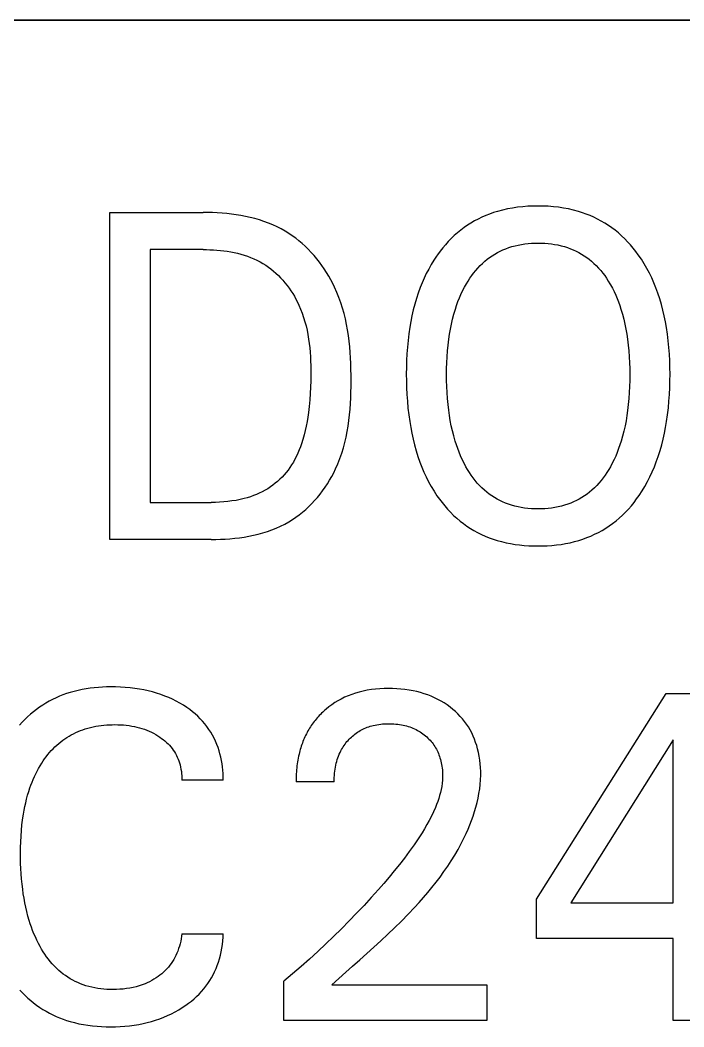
# Model space of a CAD drawing. Extents: x 10 to 952, y 6 to 232.
# Drawn here: x 792.561 to 795.084, y 202.405 to 206.229 of the extents above; entities that cross this region are included whole.
import ezdxf

# ---------------------------------------------------------------- set-up
doc = ezdxf.new("R2010")
doc.units = 0
doc.header["$LTSCALE"] = 5
doc.header["$MEASUREMENT"] = 0
doc.layers.get('0').update_dxf_attribs({"linetype": 'CONTINUOUS'})

msp = doc.modelspace()

# ---------------------------------------------------------------- linework, layer by layer
at = {"color": 7, "linetype": 'Continuous'}
for p, q in [((791.0546, 206.2291), (801.2843, 206.2291)), ((801.2843, 206.2291), (791.0546, 206.2291)), ((794.4516, 205.5183), (794.4323, 205.5154)), ((794.471, 205.5204), (794.4516, 205.5183)), ((794.4904, 205.5219), (794.471, 205.5204)), ((794.5099, 205.5227), (794.4904, 205.5219)), ((794.5294, 205.523), (794.5099, 205.5227)), ((794.5489, 205.5227), (794.5294, 205.523)), ((794.5683, 205.5218), (794.5489, 205.5227)), ((794.5876, 205.5203), (794.5683, 205.5218)), ((794.6069, 205.5182), (794.5876, 205.5203)), ((794.6261, 205.5153), (794.6069, 205.5182)), ((792.902, 204.2562), (792.902, 205.4984)), ((792.902, 205.4984), (793.2562, 205.4984)), ((793.274, 205.4982), (793.2562, 205.4984)), ((793.292, 205.4977), (793.274, 205.4982)), ((793.31, 205.4969), (793.292, 205.4977)), ((793.3281, 205.4957), (793.31, 205.4969)), ((793.3461, 205.4941), (793.3281, 205.4957)), ((793.3642, 205.4921), (793.3461, 205.4941)), ((793.3822, 205.4896), (793.3642, 205.4921)), ((793.4001, 205.4867), (793.3822, 205.4896)), ((793.4179, 205.4833), (793.4001, 205.4867)), ((793.4356, 205.4794), (793.4179, 205.4833)), ((793.4531, 205.475), (793.4356, 205.4794)), ((794.3163, 205.4804), (794.302, 205.4735)), ((794.3307, 205.4867), (794.3163, 205.4804)), ((794.3454, 205.4925), (794.3307, 205.4867)), ((794.3603, 205.4977), (794.3454, 205.4925)), ((794.3754, 205.5025), (794.3603, 205.4977)), ((794.3942, 205.5076), (794.3754, 205.5025)), ((794.4132, 205.5119), (794.3942, 205.5076)), ((794.4323, 205.5154), (794.4132, 205.5119)), ((794.6451, 205.5118), (794.6261, 205.5153)), ((794.664, 205.5075), (794.6451, 205.5118)), ((794.6827, 205.5024), (794.664, 205.5075)), ((794.6977, 205.4976), (794.6827, 205.5024)), ((794.7126, 205.4923), (794.6977, 205.4976)), ((794.7273, 205.4865), (794.7126, 205.4923)), ((794.7417, 205.4802), (794.7273, 205.4865)), ((794.7559, 205.4733), (794.7417, 205.4802)), ((793.4704, 205.47), (793.4531, 205.475)), ((793.4875, 205.4645), (793.4704, 205.47)), ((793.5043, 205.4583), (793.4875, 205.4645)), ((793.5209, 205.4516), (793.5043, 205.4583)), ((793.5372, 205.4442), (793.5209, 205.4516)), ((793.5531, 205.4361), (793.5372, 205.4442)), ((794.2481, 205.4408), (794.2353, 205.4312)), ((794.2611, 205.4498), (794.2481, 205.4408)), ((794.2744, 205.4582), (794.2611, 205.4498)), ((794.2881, 205.4661), (794.2744, 205.4582)), ((794.302, 205.4735), (794.2881, 205.4661)), ((794.7699, 205.4658), (794.7559, 205.4733)), ((794.7835, 205.4579), (794.7699, 205.4658)), ((794.7968, 205.4494), (794.7835, 205.4579)), ((794.8097, 205.4405), (794.7968, 205.4494)), ((794.8226, 205.4308), (794.8097, 205.4405)), ((793.5687, 205.4273), (793.5531, 205.4361)), ((793.5822, 205.419), (793.5687, 205.4273)), ((793.5953, 205.4101), (793.5822, 205.419)), ((793.6082, 205.4008), (793.5953, 205.4101)), ((793.6207, 205.3909), (793.6082, 205.4008)), ((794.2109, 205.4104), (794.1993, 205.3994)), ((794.2229, 205.4211), (794.2109, 205.4104)), ((794.2353, 205.4312), (794.2229, 205.4211)), ((794.835, 205.4205), (794.8226, 205.4308)), ((794.847, 205.4099), (794.835, 205.4205)), ((794.8586, 205.3987), (794.847, 205.4099)), ((793.6329, 205.3806), (793.6207, 205.3909)), ((793.6447, 205.3698), (793.6329, 205.3806)), ((793.6561, 205.3586), (793.6447, 205.3698)), ((794.167, 205.3637), (794.157, 205.3511)), ((794.1773, 205.3759), (794.167, 205.3637)), ((794.1881, 205.3879), (794.1773, 205.3759)), ((794.1993, 205.3994), (794.1881, 205.3879)), ((794.4069, 205.3609), (794.4178, 205.3649)), ((794.4178, 205.3649), (794.4298, 205.3688)), ((794.4298, 205.3688), (794.4419, 205.3721)), ((794.4419, 205.3721), (794.4542, 205.3748)), ((794.4542, 205.3748), (794.4666, 205.3772)), ((794.4666, 205.3772), (794.479, 205.379)), ((794.479, 205.379), (794.4916, 205.3804)), ((794.4916, 205.3804), (794.5042, 205.3814)), ((794.5042, 205.3814), (794.5168, 205.382)), ((794.5168, 205.382), (794.5294, 205.3822)), ((794.5294, 205.3822), (794.5421, 205.382)), ((794.5421, 205.382), (794.5548, 205.3814)), ((794.5548, 205.3814), (794.5675, 205.3804)), ((794.5675, 205.3804), (794.58, 205.379)), ((794.58, 205.379), (794.5925, 205.3772)), ((794.5925, 205.3772), (794.605, 205.3749)), ((794.605, 205.3749), (794.6173, 205.3721)), ((794.6173, 205.3721), (794.6295, 205.3688)), ((794.6295, 205.3688), (794.6415, 205.3649)), ((794.6415, 205.3649), (794.6525, 205.3609)), ((794.8698, 205.3871), (794.8586, 205.3987)), ((794.8806, 205.3752), (794.8698, 205.3871)), ((794.891, 205.3629), (794.8806, 205.3752)), ((794.901, 205.3502), (794.891, 205.3629)), ((793.0549, 205.3575), (793.0549, 204.397)), ((793.2562, 205.3575), (793.0549, 205.3575)), ((793.2562, 205.3575), (793.2692, 205.3574)), ((793.2692, 205.3574), (793.2823, 205.357)), ((793.2823, 205.357), (793.2954, 205.3564)), ((793.2954, 205.3564), (793.3086, 205.3555)), ((793.3086, 205.3555), (793.3218, 205.3543)), ((793.3218, 205.3543), (793.3349, 205.3528)), ((793.3349, 205.3528), (793.348, 205.3509)), ((793.348, 205.3509), (793.3611, 205.3488)), ((793.3611, 205.3488), (793.3741, 205.3462)), ((793.3741, 205.3462), (793.3869, 205.3433)), ((793.3869, 205.3433), (793.3997, 205.34)), ((793.3997, 205.34), (793.4123, 205.3363)), ((793.4123, 205.3363), (793.4247, 205.3322)), ((793.4247, 205.3322), (793.437, 205.3277)), ((793.437, 205.3277), (793.4491, 205.3226)), ((793.6672, 205.347), (793.6561, 205.3586)), ((793.678, 205.3351), (793.6672, 205.347)), ((793.6883, 205.3228), (793.678, 205.3351)), ((794.1438, 205.3327), (794.1331, 205.3167)), ((794.1475, 205.3381), (794.1438, 205.3327)), ((794.157, 205.3511), (794.1475, 205.3381)), ((794.336, 205.3207), (794.3453, 205.3277)), ((794.3453, 205.3277), (794.355, 205.3342)), ((794.355, 205.3342), (794.3649, 205.3404)), ((794.3649, 205.3404), (794.3751, 205.3462)), ((794.3751, 205.3462), (794.3855, 205.3515)), ((794.3855, 205.3515), (794.3961, 205.3565)), ((794.3961, 205.3565), (794.4069, 205.3609)), ((794.6525, 205.3609), (794.6633, 205.3565)), ((794.6633, 205.3565), (794.6739, 205.3516)), ((794.6739, 205.3516), (794.6844, 205.3462)), ((794.6844, 205.3462), (794.6946, 205.3404)), ((794.6946, 205.3404), (794.7045, 205.3343)), ((794.7045, 205.3343), (794.7142, 205.3277)), ((794.7142, 205.3277), (794.7236, 205.3207)), ((794.9105, 205.3373), (794.901, 205.3502)), ((794.922, 205.3205), (794.9105, 205.3373)), ((793.4491, 205.3226), (793.4609, 205.3172)), ((793.4609, 205.3172), (793.4725, 205.3112)), ((793.4725, 205.3112), (793.4838, 205.3048)), ((793.4838, 205.3048), (793.4942, 205.2982)), ((793.4942, 205.2982), (793.5044, 205.2912)), ((793.5044, 205.2912), (793.5143, 205.2838)), ((793.6983, 205.3101), (793.6883, 205.3228)), ((793.7078, 205.2972), (793.6983, 205.3101)), ((793.7169, 205.2839), (793.7078, 205.2972)), ((794.123, 205.3002), (794.1136, 205.2834)), ((794.1331, 205.3167), (794.123, 205.3002)), ((794.2923, 205.2781), (794.3004, 205.2874)), ((794.3004, 205.2874), (794.3089, 205.2964)), ((794.3089, 205.2964), (794.3177, 205.305)), ((794.3177, 205.305), (794.327, 205.3133)), ((794.327, 205.3133), (794.336, 205.3207)), ((794.7236, 205.3207), (794.7326, 205.3133)), ((794.7326, 205.3133), (794.7419, 205.3051)), ((794.7419, 205.3051), (794.7507, 205.2964)), ((794.7507, 205.2964), (794.7592, 205.2874)), ((794.7592, 205.2874), (794.7674, 205.2781)), ((794.9329, 205.3033), (794.922, 205.3205)), ((794.9431, 205.2857), (794.9329, 205.3033)), ((793.5143, 205.2838), (793.5239, 205.2759)), ((793.5239, 205.2759), (793.5332, 205.2677)), ((793.5332, 205.2677), (793.5423, 205.2591)), ((793.5423, 205.2591), (793.551, 205.2502)), ((793.551, 205.2502), (793.5594, 205.241)), ((793.7257, 205.2704), (793.7169, 205.2839)), ((793.734, 205.2567), (793.7257, 205.2704)), ((793.7418, 205.2428), (793.734, 205.2567)), ((794.0964, 205.2489), (794.0887, 205.2313)), ((794.1047, 205.2663), (794.0964, 205.2489)), ((794.1136, 205.2834), (794.1047, 205.2663)), ((794.2633, 205.2378), (794.27, 205.2483)), ((794.27, 205.2483), (794.2771, 205.2585)), ((794.2771, 205.2585), (794.2845, 205.2684)), ((794.2845, 205.2684), (794.2923, 205.2781)), ((794.7674, 205.2781), (794.7752, 205.2684)), ((794.7752, 205.2684), (794.7826, 205.2585)), ((794.7826, 205.2585), (794.7897, 205.2483)), ((794.7897, 205.2483), (794.7964, 205.2378)), ((794.9526, 205.2678), (794.9431, 205.2857)), ((794.9615, 205.2496), (794.9526, 205.2678)), ((794.9698, 205.231), (794.9615, 205.2496)), ((793.5594, 205.241), (793.5675, 205.2314)), ((793.5675, 205.2314), (793.5753, 205.2216)), ((793.5753, 205.2216), (793.5828, 205.2115)), ((793.5828, 205.2115), (793.5899, 205.2012)), ((793.7493, 205.2286), (793.7418, 205.2428)), ((793.7562, 205.2143), (793.7493, 205.2286)), ((793.7649, 205.1948), (793.7562, 205.2143)), ((794.0815, 205.2134), (794.0739, 205.1924)), ((794.0887, 205.2313), (794.0815, 205.2134)), ((794.2428, 205.2008), (794.2496, 205.2141)), ((794.2496, 205.2141), (794.2569, 205.2272)), ((794.2569, 205.2272), (794.2633, 205.2378)), ((794.7964, 205.2378), (794.8028, 205.2272)), ((794.8028, 205.2272), (794.8052, 205.2231)), ((794.8052, 205.2231), (794.812, 205.2105)), ((794.812, 205.2105), (794.8184, 205.1977)), ((794.9775, 205.2122), (794.9698, 205.231)), ((794.9852, 205.1913), (794.9775, 205.2122)), ((793.5899, 205.2012), (793.5967, 205.1906)), ((793.5967, 205.1906), (793.6031, 205.1799)), ((793.6031, 205.1799), (793.6092, 205.1689)), ((793.7727, 205.1751), (793.7649, 205.1948)), ((793.7798, 205.1551), (793.7727, 205.1751)), ((794.0739, 205.1924), (794.0669, 205.1712)), ((794.2249, 205.1597), (794.2304, 205.1736)), ((794.2304, 205.1736), (794.2364, 205.1873)), ((794.2364, 205.1873), (794.2428, 205.2008)), ((794.8184, 205.1977), (794.8244, 205.1848)), ((794.8244, 205.1848), (794.83, 205.1717)), ((794.83, 205.1717), (794.8353, 205.1584)), ((794.9922, 205.1701), (794.9852, 205.1913)), ((793.6092, 205.1689), (793.6149, 205.1578)), ((793.6149, 205.1578), (793.6203, 205.1466)), ((793.6203, 205.1466), (793.627, 205.1311)), ((793.7862, 205.1349), (793.7798, 205.1551)), ((793.7919, 205.1145), (793.7862, 205.1349)), ((794.0607, 205.1497), (794.0551, 205.1281)), ((794.0669, 205.1712), (794.0607, 205.1497)), ((794.2151, 205.1314), (794.2198, 205.1456)), ((794.2198, 205.1456), (794.2249, 205.1597)), ((794.8353, 205.1584), (794.8401, 205.145)), ((794.8401, 205.145), (794.8446, 205.1314)), ((794.9985, 205.1487), (794.9922, 205.1701)), ((795.0042, 205.1271), (794.9985, 205.1487)), ((793.627, 205.1311), (793.633, 205.1154)), ((793.633, 205.1154), (793.6384, 205.0995)), ((793.6384, 205.0995), (793.6432, 205.0835)), ((793.7969, 205.0939), (793.7919, 205.1145)), ((794.0501, 205.1062), (794.0457, 205.0843)), ((794.0551, 205.1281), (794.0501, 205.1062)), ((794.2044, 205.0937), (794.2094, 205.1127)), ((794.2094, 205.1127), (794.2151, 205.1314)), ((794.8446, 205.1314), (794.8502, 205.1127)), ((794.8502, 205.1127), (794.8552, 205.0937)), ((795.0093, 205.1053), (795.0042, 205.1271)), ((795.0137, 205.0834), (795.0093, 205.1053)), ((793.6432, 205.0835), (793.6475, 205.0672)), ((793.6475, 205.0672), (793.6512, 205.0508)), ((793.8013, 205.0731), (793.7969, 205.0939)), ((793.8051, 205.0522), (793.8013, 205.0731)), ((794.0419, 205.0623), (794.0382, 205.0371)), ((794.0457, 205.0843), (794.0419, 205.0623)), ((794.1962, 205.0554), (794.2, 205.0746)), ((794.2, 205.0746), (794.2044, 205.0937)), ((794.8552, 205.0937), (794.8596, 205.0746)), ((794.8596, 205.0746), (794.8635, 205.0554)), ((795.0176, 205.0614), (795.0137, 205.0834)), ((795.0213, 205.0363), (795.0176, 205.0614)), ((793.6512, 205.0508), (793.6544, 205.0343)), ((793.6544, 205.0343), (793.6571, 205.0177)), ((793.8084, 205.0311), (793.8051, 205.0522)), ((793.8111, 205.0099), (793.8084, 205.0311)), ((794.0382, 205.0371), (794.0352, 205.0118)), ((794.19, 205.0167), (794.1928, 205.0361)), ((794.1928, 205.0361), (794.1962, 205.0554)), ((794.8635, 205.0554), (794.8669, 205.0361)), ((794.8669, 205.0361), (794.8697, 205.0167)), ((795.0244, 205.0112), (795.0213, 205.0363)), ((793.6571, 205.0177), (793.6594, 205.001)), ((793.6594, 205.001), (793.6613, 204.9843)), ((793.6613, 204.9843), (793.6628, 204.9674)), ((793.8134, 204.9886), (793.8111, 205.0099)), ((793.8152, 204.9671), (793.8134, 204.9886)), ((794.0328, 204.9865), (794.031, 204.9611)), ((794.0352, 205.0118), (794.0328, 204.9865)), ((794.1852, 204.9723), (794.1873, 204.9945)), ((794.1873, 204.9945), (794.19, 205.0167)), ((794.8697, 205.0167), (794.8724, 204.9945)), ((794.8724, 204.9945), (794.8745, 204.9723)), ((795.0268, 204.986), (795.0244, 205.0112)), ((795.0287, 204.9607), (795.0268, 204.986)), ((793.6628, 204.9674), (793.664, 204.9506)), ((793.664, 204.9506), (793.6648, 204.9337)), ((793.8166, 204.9457), (793.8152, 204.9671)), ((793.8176, 204.9241), (793.8166, 204.9457)), ((794.031, 204.9611), (794.0297, 204.9357)), ((794.1825, 204.9277), (794.1836, 204.95)), ((794.1836, 204.95), (794.1852, 204.9723)), ((794.8745, 204.9723), (794.8761, 204.95)), ((794.8761, 204.95), (794.8772, 204.9277)), ((795.03, 204.9354), (795.0287, 204.9607)), ((793.6648, 204.9337), (793.6654, 204.9168)), ((793.6654, 204.9168), (793.6657, 204.8999)), ((793.8183, 204.9025), (793.8176, 204.9241)), ((794.029, 204.9102), (794.0287, 204.8848)), ((794.0297, 204.9357), (794.029, 204.9102)), ((794.1816, 204.883), (794.1818, 204.9053)), ((794.1818, 204.9053), (794.1825, 204.9277)), ((794.8772, 204.9277), (794.8778, 204.9053)), ((794.8778, 204.9053), (794.8781, 204.883)), ((795.0307, 204.9101), (795.03, 204.9354)), ((795.031, 204.8848), (795.0307, 204.9101)), ((793.6658, 204.883), (793.6656, 204.8586)), ((793.6657, 204.8999), (793.6658, 204.883)), ((793.8186, 204.8809), (793.8183, 204.9025)), ((793.8187, 204.8592), (793.8186, 204.8809)), ((794.0287, 204.8848), (794.0289, 204.8589)), ((794.1818, 204.8603), (794.1816, 204.883)), ((794.8781, 204.883), (794.8779, 204.8602)), ((795.0308, 204.8589), (795.031, 204.8848)), ((793.6649, 204.8344), (793.6638, 204.8102)), ((793.6656, 204.8586), (793.6649, 204.8344)), ((793.8181, 204.8158), (793.8186, 204.8375)), ((793.8186, 204.8375), (793.8187, 204.8592)), ((794.0289, 204.8589), (794.0296, 204.833)), ((794.0296, 204.833), (794.0308, 204.8072)), ((794.1824, 204.8376), (794.1818, 204.8603)), ((794.1835, 204.8149), (794.1824, 204.8376)), ((794.8773, 204.8374), (794.8762, 204.8147)), ((794.8779, 204.8602), (794.8773, 204.8374)), ((795.0288, 204.8072), (795.0301, 204.833)), ((795.0301, 204.833), (795.0308, 204.8589)), ((793.6638, 204.8102), (793.6621, 204.7861)), ((793.8162, 204.7726), (793.8174, 204.7942)), ((793.8174, 204.7942), (793.8181, 204.8158)), ((794.0308, 204.8072), (794.0326, 204.7813)), ((794.1851, 204.7922), (794.1835, 204.8149)), ((794.1872, 204.7696), (794.1851, 204.7922)), ((794.8746, 204.792), (794.8725, 204.7693)), ((794.8762, 204.8147), (794.8746, 204.792)), ((795.027, 204.7814), (795.0288, 204.8072)), ((793.6598, 204.762), (793.6569, 204.738)), ((793.6621, 204.7861), (793.6598, 204.762)), ((793.8127, 204.7296), (793.8147, 204.7511)), ((793.8147, 204.7511), (793.8162, 204.7726)), ((794.0326, 204.7813), (794.035, 204.7556)), ((794.035, 204.7556), (794.038, 204.7299)), ((794.1898, 204.747), (794.1872, 204.7696)), ((794.8725, 204.7693), (794.8699, 204.7466)), ((795.0216, 204.73), (795.0246, 204.7557)), ((795.0246, 204.7557), (795.027, 204.7814)), ((793.6544, 204.7209), (793.6516, 204.7039)), ((793.6569, 204.738), (793.6544, 204.7209)), ((793.8103, 204.7083), (793.8127, 204.7296)), ((794.038, 204.7299), (794.0416, 204.7043)), ((794.1926, 204.7273), (794.1898, 204.747)), ((794.1959, 204.7077), (794.1926, 204.7273)), ((794.8671, 204.7269), (794.8638, 204.7073)), ((794.8699, 204.7466), (794.8671, 204.7269)), ((795.018, 204.7044), (795.0216, 204.73)), ((793.6483, 204.6869), (793.6445, 204.67)), ((793.6516, 204.7039), (793.6483, 204.6869)), ((793.8037, 204.666), (793.8073, 204.6871)), ((793.8073, 204.6871), (793.8103, 204.7083)), ((794.0416, 204.7043), (794.0454, 204.6819)), ((794.0454, 204.6819), (794.0497, 204.6595)), ((794.1996, 204.6881), (794.1959, 204.7077)), ((794.204, 204.6687), (794.1996, 204.6881)), ((794.86, 204.6877), (794.8557, 204.6683)), ((794.8638, 204.7073), (794.86, 204.6877)), ((795.0098, 204.6597), (795.0142, 204.682)), ((795.0142, 204.682), (795.018, 204.7044)), ((793.6355, 204.6366), (793.6302, 204.6201)), ((793.6403, 204.6532), (793.6355, 204.6366)), ((793.6445, 204.67), (793.6403, 204.6532)), ((793.7948, 204.6244), (793.7996, 204.6451)), ((793.7996, 204.6451), (793.8037, 204.666)), ((794.0497, 204.6595), (794.0546, 204.6373)), ((794.0546, 204.6373), (794.0601, 204.6153)), ((794.2089, 204.6494), (794.204, 204.6687)), ((794.2144, 204.6302), (794.2089, 204.6494)), ((794.8508, 204.649), (794.8453, 204.6298)), ((794.8557, 204.6683), (794.8508, 204.649)), ((794.9994, 204.6155), (795.0049, 204.6375)), ((795.0049, 204.6375), (795.0098, 204.6597)), ((793.626, 204.6081), (793.6214, 204.5962)), ((793.6302, 204.6201), (793.626, 204.6081)), ((793.783, 204.5836), (793.7893, 204.6039)), ((793.7893, 204.6039), (793.7948, 204.6244)), ((794.0601, 204.6153), (794.0662, 204.5934)), ((794.219, 204.6158), (794.2144, 204.6302)), ((794.224, 204.6015), (794.219, 204.6158)), ((794.2294, 204.5874), (794.224, 204.6015)), ((794.8357, 204.6012), (794.8303, 204.5871)), ((794.8407, 204.6155), (794.8357, 204.6012)), ((794.8453, 204.6298), (794.8407, 204.6155)), ((794.9932, 204.5937), (794.9994, 204.6155)), ((793.6055, 204.5617), (793.5993, 204.5505)), ((793.6112, 204.573), (793.6055, 204.5617)), ((793.6165, 204.5845), (793.6112, 204.573)), ((793.6214, 204.5962), (793.6165, 204.5845)), ((793.7682, 204.5437), (793.776, 204.5635)), ((793.776, 204.5635), (793.783, 204.5836)), ((794.0662, 204.5934), (794.073, 204.5717)), ((794.073, 204.5717), (794.0805, 204.5502)), ((794.2352, 204.5734), (794.2294, 204.5874)), ((794.2414, 204.5596), (794.2352, 204.5734)), ((794.2481, 204.546), (794.2414, 204.5596)), ((794.8183, 204.5595), (794.8115, 204.5459)), ((794.8245, 204.5732), (794.8183, 204.5595)), ((794.8303, 204.5871), (794.8245, 204.5732)), ((794.9789, 204.5506), (794.9864, 204.572)), ((794.9864, 204.572), (794.9932, 204.5937)), ((793.5858, 204.5291), (793.579, 204.5197)), ((793.5928, 204.5397), (793.5858, 204.5291)), ((793.5993, 204.5505), (793.5928, 204.5397)), ((793.7526, 204.5099), (793.7596, 204.5242)), ((793.7596, 204.5242), (793.7682, 204.5437)), ((794.0805, 204.5502), (794.0878, 204.5311)), ((794.0878, 204.5311), (794.0958, 204.5122)), ((794.2553, 204.5326), (794.2481, 204.546)), ((794.2616, 204.5217), (794.2553, 204.5326)), ((794.2683, 204.5109), (794.2616, 204.5217)), ((794.798, 204.5217), (794.7913, 204.5109)), ((794.8044, 204.5326), (794.798, 204.5217)), ((794.8115, 204.5459), (794.8044, 204.5326)), ((794.9634, 204.5127), (794.9714, 204.5316)), ((794.9714, 204.5316), (794.9789, 204.5506)), ((793.5482, 204.485), (793.5396, 204.4771)), ((793.5564, 204.4932), (793.5482, 204.485)), ((793.5643, 204.5017), (793.5564, 204.4932)), ((793.5718, 204.5106), (793.5643, 204.5017)), ((793.579, 204.5197), (793.5718, 204.5106)), ((793.7372, 204.4819), (793.7451, 204.4958)), ((793.7451, 204.4958), (793.7526, 204.5099)), ((794.0958, 204.5122), (794.1043, 204.4936)), ((794.1043, 204.4936), (794.1135, 204.4753)), ((794.2753, 204.5004), (794.2683, 204.5109)), ((794.2827, 204.4901), (794.2753, 204.5004)), ((794.2904, 204.4801), (794.2827, 204.4901)), ((794.7768, 204.4901), (794.769, 204.4801)), ((794.7842, 204.5004), (794.7768, 204.4901)), ((794.7913, 204.5109), (794.7842, 204.5004)), ((794.9455, 204.476), (794.9548, 204.4942)), ((794.9548, 204.4942), (794.9634, 204.5127)), ((793.5019, 204.4491), (793.4915, 204.443)), ((793.5121, 204.4557), (793.5019, 204.4491)), ((793.5216, 204.4625), (793.5121, 204.4557)), ((793.5307, 204.4696), (793.5216, 204.4625)), ((793.5396, 204.4771), (793.5307, 204.4696)), ((793.7106, 204.4416), (793.7199, 204.4548)), ((793.7199, 204.4548), (793.7288, 204.4682)), ((793.7288, 204.4682), (793.7372, 204.4819)), ((794.1135, 204.4753), (794.1234, 204.4573)), ((794.1234, 204.4573), (794.1339, 204.4397)), ((794.2985, 204.4704), (794.2904, 204.4801)), ((794.307, 204.4611), (794.2985, 204.4704)), ((794.3159, 204.4522), (794.307, 204.4611)), ((794.3252, 204.4436), (794.3159, 204.4522)), ((794.7434, 204.4521), (794.734, 204.4436)), ((794.7523, 204.4611), (794.7434, 204.4521)), ((794.7608, 204.4704), (794.7523, 204.4611)), ((794.769, 204.4801), (794.7608, 204.4704)), ((794.925, 204.4406), (794.9356, 204.4581)), ((794.9356, 204.4581), (794.9455, 204.476)), ((793.3971, 204.408), (793.3816, 204.4049)), ((793.4125, 204.4117), (793.3971, 204.408)), ((793.4243, 204.415), (793.4125, 204.4117)), ((793.4359, 204.4186), (793.4243, 204.415)), ((793.4473, 204.4227), (793.4359, 204.4186)), ((793.4587, 204.4271), (793.4473, 204.4227)), ((793.4698, 204.432), (793.4587, 204.4271)), ((793.4807, 204.4373), (793.4698, 204.432)), ((793.4915, 204.443), (793.4807, 204.4373)), ((793.6802, 204.4042), (793.6907, 204.4163)), ((793.6907, 204.4163), (793.7009, 204.4288)), ((793.7009, 204.4288), (793.7106, 204.4416)), ((794.1339, 204.4397), (794.1452, 204.4226)), ((794.1452, 204.4226), (794.1546, 204.4092)), ((794.1546, 204.4092), (794.1644, 204.3962)), ((794.3342, 204.436), (794.3252, 204.4436)), ((794.3436, 204.4288), (794.3342, 204.436)), ((794.3533, 204.422), (794.3436, 204.4288)), ((794.3633, 204.4156), (794.3533, 204.422)), ((794.3735, 204.4096), (794.3633, 204.4156)), ((794.384, 204.4041), (794.3735, 204.4096)), ((794.6856, 204.4096), (794.6751, 204.4041)), ((794.6958, 204.4156), (794.6856, 204.4096)), ((794.7058, 204.422), (794.6958, 204.4156)), ((794.7156, 204.4288), (794.7058, 204.422)), ((794.725, 204.436), (794.7156, 204.4288)), ((794.734, 204.4436), (794.725, 204.436)), ((794.8943, 204.397), (794.9042, 204.4101)), ((794.9042, 204.4101), (794.9137, 204.4234)), ((794.9137, 204.4234), (794.925, 204.4406)), ((793.0549, 204.397), (793.2871, 204.397)), ((793.3029, 204.3972), (793.2871, 204.397)), ((793.3187, 204.3978), (793.3029, 204.3972)), ((793.3345, 204.3989), (793.3187, 204.3978)), ((793.3503, 204.4003), (793.3345, 204.3989)), ((793.366, 204.4024), (793.3503, 204.4003)), ((793.3816, 204.4049), (793.366, 204.4024)), ((793.634, 204.3598), (793.6461, 204.3702)), ((793.6461, 204.3702), (793.6579, 204.3811)), ((793.6579, 204.3811), (793.6692, 204.3925)), ((793.6692, 204.3925), (793.6802, 204.4042)), ((794.1644, 204.3962), (794.1747, 204.3836)), ((794.1747, 204.3836), (794.1855, 204.3713)), ((794.1855, 204.3713), (794.1967, 204.3594)), ((794.3946, 204.399), (794.384, 204.4041)), ((794.4055, 204.3943), (794.3946, 204.399)), ((794.4166, 204.3902), (794.4055, 204.3943)), ((794.4287, 204.3862), (794.4166, 204.3902)), ((794.4409, 204.3828), (794.4287, 204.3862)), ((794.4533, 204.3799), (794.4409, 204.3828)), ((794.4658, 204.3775), (794.4533, 204.3799)), ((794.4784, 204.3756), (794.4658, 204.3775)), ((794.4911, 204.3742), (794.4784, 204.3756)), ((794.5039, 204.3732), (794.4911, 204.3742)), ((794.5166, 204.3726), (794.5039, 204.3732)), ((794.5294, 204.3724), (794.5166, 204.3726)), ((794.5422, 204.3726), (794.5294, 204.3724)), ((794.555, 204.3732), (794.5422, 204.3726)), ((794.5678, 204.3742), (794.555, 204.3732)), ((794.5805, 204.3756), (794.5678, 204.3742)), ((794.5931, 204.3775), (794.5805, 204.3756)), ((794.6056, 204.3799), (794.5931, 204.3775)), ((794.618, 204.3828), (794.6056, 204.3799)), ((794.6303, 204.3862), (794.618, 204.3828)), ((794.6424, 204.3902), (794.6303, 204.3862)), ((794.6535, 204.3943), (794.6424, 204.3902)), ((794.6644, 204.399), (794.6535, 204.3943)), ((794.6751, 204.4041), (794.6644, 204.399)), ((794.862, 204.36), (794.8732, 204.372)), ((794.8732, 204.372), (794.884, 204.3843)), ((794.884, 204.3843), (794.8943, 204.397)), ((793.5821, 204.3232), (793.5956, 204.3315)), ((793.5956, 204.3315), (793.6087, 204.3404)), ((793.6087, 204.3404), (793.6216, 204.3499)), ((793.6216, 204.3499), (793.634, 204.3598)), ((794.1967, 204.3594), (794.2083, 204.3479)), ((794.2083, 204.3479), (794.2203, 204.3369)), ((794.2203, 204.3369), (794.2327, 204.3264)), ((794.8258, 204.3269), (794.8383, 204.3374)), ((794.8383, 204.3374), (794.8504, 204.3485)), ((794.8504, 204.3485), (794.862, 204.36)), ((793.5004, 204.2865), (793.5174, 204.2925)), ((793.5174, 204.2925), (793.5341, 204.2991)), ((793.5341, 204.2991), (793.5504, 204.3064)), ((793.5504, 204.3064), (793.5665, 204.3145)), ((793.5665, 204.3145), (793.5821, 204.3232)), ((794.2327, 204.3264), (794.2456, 204.3164)), ((794.2456, 204.3164), (794.2586, 204.3072)), ((794.2586, 204.3072), (794.272, 204.2985)), ((794.272, 204.2985), (794.2857, 204.2903)), ((794.7728, 204.2906), (794.7865, 204.2988)), ((794.7865, 204.2988), (794.7999, 204.3076)), ((794.7999, 204.3076), (794.8129, 204.3168)), ((794.8129, 204.3168), (794.8258, 204.3269)), ((793.2863, 204.2562), (792.902, 204.2562)), ((793.2863, 204.2562), (793.3042, 204.2563)), ((793.3042, 204.2563), (793.3222, 204.2569)), ((793.3222, 204.2569), (793.3402, 204.2577)), ((793.3402, 204.2577), (793.3583, 204.259)), ((793.3583, 204.259), (793.3764, 204.2607)), ((793.3764, 204.2607), (793.3945, 204.2629)), ((793.3945, 204.2629), (793.4125, 204.2655)), ((793.4125, 204.2655), (793.4304, 204.2686)), ((793.4304, 204.2686), (793.4482, 204.2722)), ((793.4482, 204.2722), (793.4658, 204.2764)), ((793.4658, 204.2764), (793.4832, 204.2812)), ((793.4832, 204.2812), (793.5004, 204.2865)), ((794.2857, 204.2903), (794.2998, 204.2827)), ((794.2998, 204.2827), (794.3141, 204.2756)), ((794.3141, 204.2756), (794.3287, 204.2691)), ((794.3287, 204.2691), (794.3435, 204.2631)), ((794.3435, 204.2631), (794.3585, 204.2576)), ((794.3585, 204.2576), (794.3737, 204.2528)), ((794.6848, 204.2529), (794.7, 204.2578)), ((794.7, 204.2578), (794.715, 204.2632)), ((794.715, 204.2632), (794.7299, 204.2693)), ((794.7299, 204.2693), (794.7445, 204.2758)), ((794.7445, 204.2758), (794.7588, 204.283)), ((794.7588, 204.283), (794.7728, 204.2906)), ((794.3737, 204.2528), (794.3906, 204.248)), ((794.3906, 204.248), (794.4076, 204.244)), ((794.4076, 204.244), (794.4247, 204.2405)), ((794.4247, 204.2405), (794.442, 204.2377)), ((794.442, 204.2377), (794.4594, 204.2354)), ((794.4594, 204.2354), (794.4768, 204.2337)), ((794.4768, 204.2337), (794.4943, 204.2325)), ((794.4943, 204.2325), (794.5119, 204.2318)), ((794.5119, 204.2318), (794.5294, 204.2315)), ((794.5294, 204.2315), (794.547, 204.2318)), ((794.547, 204.2318), (794.5645, 204.2325)), ((794.5645, 204.2325), (794.5819, 204.2337)), ((794.5819, 204.2337), (794.5994, 204.2354)), ((794.5994, 204.2354), (794.6167, 204.2377)), ((794.6167, 204.2377), (794.6339, 204.2406)), ((794.6339, 204.2406), (794.651, 204.244)), ((794.651, 204.244), (794.668, 204.2481)), ((794.668, 204.2481), (794.6848, 204.2529)), ((792.7809, 203.683), (792.7657, 203.6792)), ((792.7962, 203.6862), (792.7809, 203.683)), ((792.8116, 203.6889), (792.7962, 203.6862)), ((792.8271, 203.6912), (792.8116, 203.6889)), ((792.8427, 203.693), (792.8271, 203.6912)), ((792.8583, 203.6944), (792.8427, 203.693)), ((792.8739, 203.6954), (792.8583, 203.6944)), ((792.8895, 203.696), (792.8739, 203.6954)), ((792.9052, 203.6963), (792.8895, 203.696)), ((792.9236, 203.6961), (792.9052, 203.6963)), ((792.9419, 203.6955), (792.9236, 203.6961)), ((792.9602, 203.6943), (792.9419, 203.6955)), ((792.9785, 203.6926), (792.9602, 203.6943)), ((792.9967, 203.6904), (792.9785, 203.6926)), ((793.0148, 203.6876), (792.9967, 203.6904)), ((793.0312, 203.6845), (793.0148, 203.6876)), ((793.0475, 203.681), (793.0312, 203.6845)), ((793.0637, 203.6769), (793.0475, 203.681)), ((793.8642, 203.6801), (793.8498, 203.6766)), ((793.88, 203.6833), (793.8642, 203.6801)), ((793.896, 203.6858), (793.88, 203.6833)), ((793.9121, 203.6877), (793.896, 203.6858)), ((793.9282, 203.6891), (793.9121, 203.6877)), ((793.9444, 203.6898), (793.9282, 203.6891)), ((793.9606, 203.6901), (793.9444, 203.6898)), ((793.9763, 203.6899), (793.9606, 203.6901)), ((793.9921, 203.6892), (793.9763, 203.6899)), ((794.0079, 203.6881), (793.9921, 203.6892)), ((794.0235, 203.6864), (794.0079, 203.6881)), ((794.0391, 203.6841), (794.0235, 203.6864)), ((794.0547, 203.6813), (794.0391, 203.6841)), ((794.0687, 203.6782), (794.0547, 203.6813)), ((792.6714, 203.6419), (792.6589, 203.6348)), ((792.6841, 203.6485), (792.6714, 203.6419)), ((792.6971, 203.6547), (792.6841, 203.6485)), ((792.7102, 203.6604), (792.6971, 203.6547)), ((792.7235, 203.6657), (792.7102, 203.6604)), ((792.737, 203.6706), (792.7235, 203.6657)), ((792.7507, 203.675), (792.737, 203.6706)), ((792.7657, 203.6792), (792.7507, 203.675)), ((793.0797, 203.6723), (793.0637, 203.6769)), ((793.0955, 203.6672), (793.0797, 203.6723)), ((793.1112, 203.6615), (793.0955, 203.6672)), ((793.1257, 203.6555), (793.1112, 203.6615)), ((793.14, 203.6491), (793.1257, 203.6555)), ((793.154, 203.6421), (793.14, 203.6491)), ((793.1678, 203.6346), (793.154, 203.6421)), ((793.7689, 203.6436), (793.7571, 203.6364)), ((793.781, 203.6502), (793.7689, 203.6436)), ((793.7942, 203.6567), (793.781, 203.6502)), ((793.8078, 203.6626), (793.7942, 203.6567)), ((793.8216, 203.6679), (793.8078, 203.6626)), ((793.8356, 203.6726), (793.8216, 203.6679)), ((793.8498, 203.6766), (793.8356, 203.6726)), ((794.0825, 203.6746), (794.0687, 203.6782)), ((794.0963, 203.6705), (794.0825, 203.6746)), ((794.1098, 203.6659), (794.0963, 203.6705)), ((794.1232, 203.6607), (794.1098, 203.6659)), ((794.1363, 203.6549), (794.1232, 203.6607)), ((794.1485, 203.6488), (794.1363, 203.6549)), ((794.1605, 203.6422), (794.1485, 203.6488)), ((794.1722, 203.6351), (794.1605, 203.6422)), ((794.5231, 202.8899), (795.0159, 203.6716)), ((795.0159, 203.6716), (795.1926, 203.6716)), ((792.6231, 203.611), (792.6115, 203.602)), ((792.6348, 203.6193), (792.6231, 203.611)), ((792.6467, 203.6273), (792.6348, 203.6193)), ((792.6589, 203.6348), (792.6467, 203.6273)), ((793.1813, 203.6265), (793.1678, 203.6346)), ((793.1944, 203.6179), (793.1813, 203.6265)), ((793.2052, 203.6102), (793.1944, 203.6179)), ((793.2157, 203.6021), (793.2052, 203.6102)), ((793.7173, 203.6062), (793.711, 203.6003)), ((793.7238, 203.6118), (793.7173, 203.6062)), ((793.7346, 203.6205), (793.7238, 203.6118)), ((793.7457, 203.6287), (793.7346, 203.6205)), ((793.7571, 203.6364), (793.7457, 203.6287)), ((794.1836, 203.6275), (794.1722, 203.6351)), ((794.1947, 203.6195), (794.1836, 203.6275)), ((794.2054, 203.6109), (794.1947, 203.6195)), ((794.215, 203.6025), (794.2054, 203.6109)), ((792.5787, 203.5724), (792.5685, 203.5618)), ((792.5893, 203.5827), (792.5787, 203.5724)), ((792.6002, 203.5925), (792.5893, 203.5827)), ((792.6115, 203.602), (792.6002, 203.5925)), ((793.2259, 203.5937), (793.2157, 203.6021)), ((793.2357, 203.5848), (793.2259, 203.5937)), ((793.2452, 203.5755), (793.2357, 203.5848)), ((793.2542, 203.5659), (793.2452, 203.5755)), ((793.2628, 203.5559), (793.2542, 203.5659)), ((793.682, 203.569), (793.6782, 203.5642)), ((793.6859, 203.5737), (793.682, 203.569)), ((793.6898, 203.5783), (793.6859, 203.5737)), ((793.6939, 203.5829), (793.6898, 203.5783)), ((793.698, 203.5874), (793.6939, 203.5829)), ((793.7023, 203.5918), (793.698, 203.5874)), ((793.7066, 203.5961), (793.7023, 203.5918)), ((793.711, 203.6003), (793.7066, 203.5961)), ((794.2243, 203.5936), (794.215, 203.6025)), ((794.2332, 203.5844), (794.2243, 203.5936)), ((794.2417, 203.5749), (794.2332, 203.5844)), ((794.2497, 203.5649), (794.2417, 203.5749)), ((792.5685, 203.5618), (792.5586, 203.5509)), ((792.7808, 203.5266), (792.7897, 203.5302)), ((792.7897, 203.5302), (792.7987, 203.5335)), ((792.7987, 203.5335), (792.8077, 203.5365)), ((792.8077, 203.5365), (792.8177, 203.5395)), ((792.8177, 203.5395), (792.8278, 203.5422)), ((792.8278, 203.5422), (792.838, 203.5445)), ((792.838, 203.5445), (792.8483, 203.5466)), ((792.8483, 203.5466), (792.8586, 203.5483)), ((792.8586, 203.5483), (792.8689, 203.5497)), ((792.8689, 203.5497), (792.8793, 203.5509)), ((792.8793, 203.5509), (792.8897, 203.5517)), ((792.8897, 203.5517), (792.9001, 203.5523)), ((792.9001, 203.5523), (792.9106, 203.5527)), ((792.9106, 203.5527), (792.921, 203.5528)), ((792.921, 203.5528), (792.9318, 203.5526)), ((792.9318, 203.5526), (792.9426, 203.5522)), ((792.9426, 203.5522), (792.9534, 203.5515)), ((792.9534, 203.5515), (792.9641, 203.5505)), ((792.9641, 203.5505), (792.9748, 203.5492)), ((792.9748, 203.5492), (792.9855, 203.5475)), ((792.9855, 203.5475), (792.9952, 203.5457)), ((792.9952, 203.5457), (793.0048, 203.5435)), ((793.0048, 203.5435), (793.0144, 203.541)), ((793.0144, 203.541), (793.0239, 203.5382)), ((793.0239, 203.5382), (793.0333, 203.5351)), ((793.0333, 203.5351), (793.0425, 203.5316)), ((793.0425, 203.5316), (793.0512, 203.528)), ((793.0512, 203.528), (793.0597, 203.5241)), ((793.271, 203.5454), (793.2628, 203.5559)), ((793.2784, 203.5349), (793.271, 203.5454)), ((793.2854, 203.5241), (793.2784, 203.5349)), ((793.6546, 203.5287), (793.6516, 203.5232)), ((793.6577, 203.534), (793.6546, 203.5287)), ((793.6609, 203.5392), (793.6577, 203.534)), ((793.6641, 203.5443), (793.6609, 203.5392)), ((793.6675, 203.5494), (793.6641, 203.5443)), ((793.671, 203.5544), (793.6675, 203.5494)), ((793.6746, 203.5593), (793.671, 203.5544)), ((793.6782, 203.5642), (793.6746, 203.5593)), ((793.8429, 203.5239), (793.8479, 203.5271)), ((793.8479, 203.5271), (793.853, 203.5301)), ((793.853, 203.5301), (793.8582, 203.533)), ((793.8582, 203.533), (793.8635, 203.5357)), ((793.8635, 203.5357), (793.8689, 203.5382)), ((793.8689, 203.5382), (793.8744, 203.5405)), ((793.8744, 203.5405), (793.88, 203.5427)), ((793.88, 203.5427), (793.8856, 203.5447)), ((793.8856, 203.5447), (793.8913, 203.5466)), ((793.8913, 203.5466), (793.897, 203.5482)), ((793.897, 203.5482), (793.9028, 203.5497)), ((793.9028, 203.5497), (793.9099, 203.5513)), ((793.9099, 203.5513), (793.917, 203.5527)), ((793.917, 203.5527), (793.9242, 203.5538)), ((793.9242, 203.5538), (793.9314, 203.5547)), ((793.9314, 203.5547), (793.9387, 203.5554)), ((793.9387, 203.5554), (793.946, 203.5559)), ((793.946, 203.5559), (793.9533, 203.5562)), ((793.9533, 203.5562), (793.9606, 203.5563)), ((793.9606, 203.5563), (793.9677, 203.5562)), ((793.9677, 203.5562), (793.9747, 203.556)), ((793.9747, 203.556), (793.9818, 203.5556)), ((793.9818, 203.5556), (793.9889, 203.555)), ((793.9889, 203.555), (793.9959, 203.5542)), ((793.9959, 203.5542), (794.003, 203.5533)), ((794.003, 203.5533), (794.0099, 203.5521)), ((794.0099, 203.5521), (794.0169, 203.5507)), ((794.0169, 203.5507), (794.0232, 203.5493)), ((794.0232, 203.5493), (794.0294, 203.5477)), ((794.0294, 203.5477), (794.0356, 203.5459)), ((794.0356, 203.5459), (794.0417, 203.5439)), ((794.0417, 203.5439), (794.0478, 203.5417)), ((794.0478, 203.5417), (794.0538, 203.5393)), ((794.0538, 203.5393), (794.0597, 203.5368)), ((794.0597, 203.5368), (794.0655, 203.534)), ((794.0655, 203.534), (794.071, 203.5311)), ((794.071, 203.5311), (794.0764, 203.5281)), ((794.0764, 203.5281), (794.0817, 203.5249)), ((794.2573, 203.5546), (794.2497, 203.5649)), ((794.2644, 203.544), (794.2573, 203.5546)), ((794.271, 203.5328), (794.2644, 203.544)), ((794.2771, 203.5214), (794.271, 203.5328)), ((792.715, 203.4878), (792.7226, 203.4936)), ((792.7226, 203.4936), (792.7305, 203.4991)), ((792.7305, 203.4991), (792.7384, 203.5044)), ((792.7384, 203.5044), (792.7466, 203.5094)), ((792.7466, 203.5094), (792.755, 203.5141)), ((792.755, 203.5141), (792.7634, 203.5185)), ((792.7634, 203.5185), (792.7721, 203.5227)), ((792.7721, 203.5227), (792.7808, 203.5266)), ((793.0597, 203.5241), (793.0681, 203.5199)), ((793.0681, 203.5199), (793.0763, 203.5153)), ((793.0763, 203.5153), (793.0843, 203.5104)), ((793.0843, 203.5104), (793.0922, 203.5052)), ((793.0922, 203.5052), (793.0987, 203.5006)), ((793.0987, 203.5006), (793.105, 203.4958)), ((793.105, 203.4958), (793.1111, 203.4908)), ((793.1111, 203.4908), (793.1171, 203.4855)), ((793.2918, 203.513), (793.2854, 203.5241)), ((793.2978, 203.5016), (793.2918, 203.513)), ((793.3033, 203.4899), (793.2978, 203.5016)), ((793.3083, 203.478), (793.3033, 203.4899)), ((793.6358, 203.4889), (793.6335, 203.483)), ((793.6381, 203.4948), (793.6358, 203.4889)), ((793.6406, 203.5006), (793.6381, 203.4948)), ((793.6432, 203.5063), (793.6406, 203.5006)), ((793.6459, 203.512), (793.6432, 203.5063)), ((793.6487, 203.5176), (793.6459, 203.512)), ((793.6516, 203.5232), (793.6487, 203.5176)), ((793.8031, 203.4883), (793.8071, 203.4929)), ((793.8071, 203.4929), (793.8112, 203.4973)), ((793.8112, 203.4973), (793.8154, 203.5015)), ((793.8154, 203.5015), (793.8197, 203.5056)), ((793.8197, 203.5056), (793.8241, 203.5096)), ((793.8241, 203.5096), (793.8286, 203.5134)), ((793.8286, 203.5134), (793.8333, 203.517)), ((793.8333, 203.517), (793.838, 203.5205)), ((793.838, 203.5205), (793.8429, 203.5239)), ((794.0817, 203.5249), (794.0869, 203.5215)), ((794.0869, 203.5215), (794.0919, 203.5179)), ((794.0919, 203.5179), (794.0969, 203.5141)), ((794.0969, 203.5141), (794.1017, 203.5102)), ((794.1017, 203.5102), (794.1063, 203.5061)), ((794.1063, 203.5061), (794.1107, 203.5021)), ((794.1107, 203.5021), (794.1148, 203.498)), ((794.1148, 203.498), (794.1189, 203.4937)), ((794.1189, 203.4937), (794.1228, 203.4892)), ((794.1228, 203.4892), (794.1265, 203.4847)), ((794.2826, 203.5097), (794.2771, 203.5214)), ((794.2877, 203.4977), (794.2826, 203.5097)), ((794.2922, 203.4855), (794.2877, 203.4977)), ((795.0429, 203.4947), (794.6538, 202.8758)), ((795.0429, 202.8758), (795.0429, 203.4947)), ((792.6724, 203.4466), (792.6789, 203.454)), ((792.6789, 203.454), (792.6857, 203.4612)), ((792.6857, 203.4612), (792.6927, 203.4683)), ((792.6927, 203.4683), (792.6999, 203.475)), ((792.6999, 203.475), (792.7074, 203.4816)), ((792.7074, 203.4816), (792.715, 203.4878)), ((793.1171, 203.4855), (793.1228, 203.48)), ((793.1228, 203.48), (793.1283, 203.4743)), ((793.1283, 203.4743), (793.1335, 203.4683)), ((793.1335, 203.4683), (793.1384, 203.4621)), ((793.1384, 203.4621), (793.1429, 203.4559)), ((793.1429, 203.4559), (793.147, 203.4495)), ((793.3129, 203.4659), (793.3083, 203.478)), ((793.3169, 203.4536), (793.3129, 203.4659)), ((793.3204, 203.4415), (793.3169, 203.4536)), ((793.6239, 203.4529), (793.6223, 203.4468)), ((793.6256, 203.459), (793.6239, 203.4529)), ((793.6275, 203.4651), (793.6256, 203.459)), ((793.6294, 203.4711), (793.6275, 203.4651)), ((793.6314, 203.4771), (793.6294, 203.4711)), ((793.6335, 203.483), (793.6314, 203.4771)), ((793.7766, 203.4468), (793.7797, 203.4532)), ((793.7797, 203.4532), (793.7826, 203.4585)), ((793.7826, 203.4585), (793.7856, 203.4637)), ((793.7856, 203.4637), (793.7888, 203.4689)), ((793.7888, 203.4689), (793.7921, 203.4739)), ((793.7921, 203.4739), (793.7957, 203.4788)), ((793.7957, 203.4788), (793.7993, 203.4836)), ((793.7993, 203.4836), (793.8031, 203.4883)), ((794.1265, 203.4847), (794.1301, 203.48)), ((794.1301, 203.48), (794.1335, 203.4752)), ((794.1335, 203.4752), (794.1367, 203.4703)), ((794.1367, 203.4703), (794.1398, 203.4653)), ((794.1398, 203.4653), (794.1428, 203.46)), ((794.1428, 203.46), (794.1455, 203.4546)), ((794.1455, 203.4546), (794.1481, 203.4491)), ((794.2962, 203.4731), (794.2922, 203.4855)), ((794.2998, 203.4606), (794.2962, 203.4731)), ((794.3031, 203.4466), (794.2998, 203.4606)), ((792.6429, 203.4066), (792.6484, 203.4149)), ((792.6484, 203.4149), (792.654, 203.4231)), ((792.654, 203.4231), (792.6599, 203.4311)), ((792.6599, 203.4311), (792.666, 203.4389)), ((792.666, 203.4389), (792.6724, 203.4466)), ((793.147, 203.4495), (793.1509, 203.443)), ((793.1509, 203.443), (793.1546, 203.4362)), ((793.1546, 203.4362), (793.1579, 203.4293)), ((793.1579, 203.4293), (793.1609, 203.4223)), ((793.1609, 203.4223), (793.1637, 203.4151)), ((793.1637, 203.4151), (793.1661, 203.4078)), ((793.3235, 203.4293), (793.3204, 203.4415)), ((793.3261, 203.417), (793.3235, 203.4293)), ((793.3282, 203.4046), (793.3261, 203.417)), ((793.6163, 203.4185), (793.615, 203.411)), ((793.6176, 203.4259), (793.6163, 203.4185)), ((793.6192, 203.4333), (793.6176, 203.4259)), ((793.6208, 203.4407), (793.6192, 203.4333)), ((793.6223, 203.4468), (793.6208, 203.4407)), ((793.7625, 203.4065), (793.7643, 203.4134)), ((793.7643, 203.4134), (793.7663, 203.4202)), ((793.7663, 203.4202), (793.7685, 203.427)), ((793.7685, 203.427), (793.771, 203.4337)), ((793.771, 203.4337), (793.7737, 203.4403)), ((793.7737, 203.4403), (793.7766, 203.4468)), ((794.1481, 203.4491), (794.1505, 203.4435)), ((794.1505, 203.4435), (794.1527, 203.4379)), ((794.1527, 203.4379), (794.1548, 203.4321)), ((794.1548, 203.4321), (794.1566, 203.4263)), ((794.1566, 203.4263), (794.1583, 203.4205)), ((794.1583, 203.4205), (794.1599, 203.4146)), ((794.1599, 203.4146), (794.1614, 203.4079)), ((794.3059, 203.4325), (794.3031, 203.4466)), ((794.3081, 203.4183), (794.3059, 203.4325)), ((794.3098, 203.404), (794.3081, 203.4183)), ((792.6202, 203.366), (792.6255, 203.3764)), ((792.6255, 203.3764), (792.631, 203.3866)), ((792.631, 203.3866), (792.6368, 203.3967)), ((792.6368, 203.3967), (792.6429, 203.4066)), ((793.1661, 203.4078), (793.1685, 203.3998)), ((793.1685, 203.3998), (793.1705, 203.3917)), ((793.1705, 203.3917), (793.1721, 203.3836)), ((793.1721, 203.3836), (793.1735, 203.3754)), ((793.1735, 203.3754), (793.1745, 203.3671)), ((793.3299, 203.3922), (793.3282, 203.4046)), ((793.3312, 203.3797), (793.3299, 203.3922)), ((793.332, 203.3672), (793.3312, 203.3797)), ((793.6113, 203.3811), (793.6107, 203.3736)), ((793.6121, 203.3886), (793.6113, 203.3811)), ((793.6129, 203.3961), (793.6121, 203.3886)), ((793.6139, 203.4036), (793.6129, 203.3961)), ((793.615, 203.411), (793.6139, 203.4036)), ((793.756, 203.3679), (793.7569, 203.3758)), ((793.7569, 203.3758), (793.758, 203.3838)), ((793.758, 203.3838), (793.7593, 203.3917)), ((793.7593, 203.3917), (793.7608, 203.3995)), ((793.7608, 203.3995), (793.7625, 203.4065)), ((794.1614, 203.4079), (794.1627, 203.4012)), ((794.1627, 203.4012), (794.1639, 203.3945)), ((794.1639, 203.3945), (794.1648, 203.3878)), ((794.1648, 203.3878), (794.1656, 203.381)), ((794.1656, 203.381), (794.1661, 203.3742)), ((794.1661, 203.3742), (794.1665, 203.3674)), ((794.3109, 203.3896), (794.3098, 203.404)), ((794.3115, 203.3752), (794.3109, 203.3896)), ((794.3116, 203.3609), (794.3115, 203.3752)), ((792.6061, 203.3341), (792.6106, 203.3449)), ((792.6106, 203.3449), (792.6152, 203.3555)), ((792.6152, 203.3555), (792.6202, 203.366)), ((793.1745, 203.3671), (793.1751, 203.3589)), ((793.1751, 203.3589), (793.1754, 203.3506)), ((793.1754, 203.3506), (793.1754, 203.3424)), ((793.3322, 203.3424), (793.1754, 203.3424)), ((793.3323, 203.3548), (793.332, 203.3672)), ((793.3322, 203.3424), (793.3323, 203.3548)), ((793.6097, 203.3511), (793.6096, 203.3436)), ((793.6096, 203.3436), (793.6096, 203.3362)), ((793.7546, 203.3362), (793.6096, 203.3362)), ((793.6099, 203.3586), (793.6097, 203.3511)), ((793.6103, 203.3661), (793.6099, 203.3586)), ((793.6107, 203.3736), (793.6103, 203.3661)), ((793.7546, 203.3441), (793.7549, 203.352)), ((793.7546, 203.3362), (793.7546, 203.3441)), ((793.7549, 203.352), (793.7553, 203.36)), ((793.7553, 203.36), (793.756, 203.3679)), ((794.166, 203.342), (794.1649, 203.3302)), ((794.1666, 203.3538), (794.166, 203.342)), ((794.1665, 203.3674), (794.1666, 203.3606)), ((794.1666, 203.3606), (794.1666, 203.3538)), ((794.3096, 203.3258), (794.311, 203.3433)), ((794.311, 203.3433), (794.3116, 203.3609)), ((792.5892, 203.2844), (792.5934, 203.2984)), ((792.5934, 203.2984), (792.598, 203.3123)), ((792.598, 203.3123), (792.602, 203.3233)), ((792.602, 203.3233), (792.6061, 203.3341)), ((794.161, 203.3068), (794.1584, 203.2952)), ((794.1632, 203.3185), (794.161, 203.3068)), ((794.1649, 203.3302), (794.1632, 203.3185)), ((794.3049, 203.291), (794.3076, 203.3084)), ((794.3076, 203.3084), (794.3096, 203.3258)), ((792.5819, 203.2561), (792.5854, 203.2703)), ((792.5854, 203.2703), (792.5892, 203.2844)), ((794.148, 203.2609), (794.1439, 203.2497)), ((794.1518, 203.2722), (794.148, 203.2609)), ((794.1553, 203.2837), (794.1518, 203.2722)), ((794.1584, 203.2952), (794.1553, 203.2837)), ((794.2977, 203.2565), (794.3016, 203.2737)), ((794.3016, 203.2737), (794.3049, 203.291)), ((792.5733, 203.213), (792.5759, 203.2274)), ((792.5759, 203.2274), (792.5787, 203.2418)), ((792.5787, 203.2418), (792.5819, 203.2561)), ((794.1322, 203.2217), (794.1243, 203.2052)), ((794.1394, 203.2386), (794.1322, 203.2217)), ((794.1439, 203.2497), (794.1394, 203.2386)), ((794.2828, 203.2056), (794.2883, 203.2225)), ((794.2883, 203.2225), (794.2933, 203.2395)), ((794.2933, 203.2395), (794.2977, 203.2565)), ((792.5677, 203.1719), (792.5711, 203.1985)), ((792.5711, 203.1985), (792.5733, 203.213)), ((794.116, 203.1889), (794.1072, 203.1729)), ((794.1243, 203.2052), (794.116, 203.1889)), ((794.2703, 203.1724), (794.2768, 203.1889)), ((794.2768, 203.1889), (794.2828, 203.2056)), ((792.5641, 203.1293), (792.5656, 203.1506)), ((792.5656, 203.1506), (792.5677, 203.1719)), ((794.098, 203.1571), (794.0885, 203.1416)), ((794.1072, 203.1729), (794.098, 203.1571)), ((794.2563, 203.1398), (794.2635, 203.156)), ((794.2635, 203.156), (794.2703, 203.1724)), ((792.5624, 203.0865), (792.563, 203.1079)), ((792.563, 203.1079), (792.5641, 203.1293)), ((794.0685, 203.111), (794.0581, 203.096)), ((794.0786, 203.1262), (794.0685, 203.111)), ((794.0885, 203.1416), (794.0786, 203.1262)), ((794.2373, 203.1012), (794.2487, 203.1238)), ((794.2487, 203.1238), (794.2563, 203.1398)), ((792.5621, 203.0651), (792.5624, 203.0865)), ((794.04, 203.0707), (794.0214, 203.0458)), ((794.0581, 203.096), (794.04, 203.0707)), ((794.2127, 203.0574), (794.2253, 203.0791)), ((794.2253, 203.0791), (794.2373, 203.1012)), ((792.5622, 203.0453), (792.5621, 203.0651)), ((792.5627, 203.0256), (792.5622, 203.0453)), ((794.0214, 203.0458), (794.0024, 203.0212)), ((794.1859, 203.015), (794.1996, 203.036)), ((794.1996, 203.036), (794.2127, 203.0574)), ((792.5635, 203.0059), (792.5627, 203.0256)), ((792.5646, 202.9863), (792.5635, 203.0059)), ((793.983, 202.997), (793.9631, 202.973)), ((794.0024, 203.0212), (793.983, 202.997)), ((794.1569, 202.974), (794.1716, 202.9944)), ((794.1716, 202.9944), (794.1859, 203.015)), ((792.5661, 202.9666), (792.5646, 202.9863)), ((792.5681, 202.947), (792.5661, 202.9666)), ((793.9631, 202.973), (793.943, 202.9494)), ((794.1262, 202.9344), (794.1418, 202.9541)), ((794.1418, 202.9541), (794.1569, 202.974)), ((792.5704, 202.9274), (792.5681, 202.947)), ((792.5728, 202.9103), (792.5704, 202.9274)), ((793.9225, 202.926), (793.8954, 202.8957)), ((793.943, 202.9494), (793.9225, 202.926)), ((794.0939, 202.8959), (794.1102, 202.915)), ((794.1102, 202.915), (794.1262, 202.9344)), ((792.5755, 202.8932), (792.5728, 202.9103)), ((792.5786, 202.8762), (792.5755, 202.8932)), ((793.8954, 202.8957), (793.8678, 202.8658)), ((794.0601, 202.8585), (794.0771, 202.8771)), ((794.0771, 202.8771), (794.0939, 202.8959)), ((794.5231, 202.7402), (794.5231, 202.8899)), ((792.5821, 202.8593), (792.5786, 202.8762)), ((792.5861, 202.8425), (792.5821, 202.8593)), ((792.5904, 202.8258), (792.5861, 202.8425)), ((793.8678, 202.8658), (793.8398, 202.8363)), ((794.0353, 202.8323), (794.0601, 202.8585)), ((794.6538, 202.8758), (795.0429, 202.8758)), ((792.5952, 202.8092), (792.5904, 202.8258)), ((792.5993, 202.7964), (792.5952, 202.8092)), ((793.8115, 202.8071), (793.7821, 202.7776)), ((793.8398, 202.8363), (793.8115, 202.8071)), ((793.9841, 202.7812), (794.0099, 202.8066)), ((794.0099, 202.8066), (794.0353, 202.8323)), ((792.6036, 202.7837), (792.5993, 202.7964)), ((792.6083, 202.7711), (792.6036, 202.7837)), ((792.6133, 202.7587), (792.6083, 202.7711)), ((793.7821, 202.7776), (793.7524, 202.7484)), ((793.9579, 202.7563), (793.9841, 202.7812)), ((792.6186, 202.7463), (792.6133, 202.7587)), ((792.6242, 202.7342), (792.6186, 202.7463)), ((792.6302, 202.7221), (792.6242, 202.7342)), ((793.171, 202.7301), (793.1688, 202.7207)), ((793.1728, 202.7396), (793.171, 202.7301)), ((793.1743, 202.7492), (793.1728, 202.7396)), ((793.1754, 202.7587), (793.1743, 202.7492)), ((793.1754, 202.7587), (793.3322, 202.7587)), ((793.3296, 202.7176), (793.331, 202.7313)), ((793.331, 202.7313), (793.3319, 202.745)), ((793.3319, 202.745), (793.3322, 202.7587)), ((793.7524, 202.7484), (793.7223, 202.7196)), ((793.9049, 202.7073), (793.9315, 202.7316)), ((793.9315, 202.7316), (793.9579, 202.7563)), ((795.0429, 202.7402), (794.5231, 202.7402)), ((795.0429, 202.4294), (795.0429, 202.7402)), ((792.6366, 202.7103), (792.6302, 202.7221)), ((792.6424, 202.7002), (792.6366, 202.7103)), ((792.6484, 202.6903), (792.6424, 202.7002)), ((792.6547, 202.6806), (792.6484, 202.6903)), ((793.1601, 202.6929), (793.1567, 202.6846)), ((793.1633, 202.702), (793.1601, 202.6929)), ((793.1662, 202.7113), (793.1633, 202.702)), ((793.1688, 202.7207), (793.1662, 202.7113)), ((793.3221, 202.6768), (793.3251, 202.6903)), ((793.3251, 202.6903), (793.3276, 202.7039)), ((793.3276, 202.7039), (793.3296, 202.7176)), ((793.6919, 202.6912), (793.6603, 202.6624)), ((793.7223, 202.7196), (793.6919, 202.6912)), ((793.8782, 202.6832), (793.9049, 202.7073)), ((792.6614, 202.671), (792.6547, 202.6806)), ((792.6683, 202.6617), (792.6614, 202.671)), ((792.6755, 202.6527), (792.6683, 202.6617)), ((792.683, 202.6439), (792.6755, 202.6527)), ((793.1402, 202.6531), (793.1352, 202.6457)), ((793.1448, 202.6607), (793.1402, 202.6531)), ((793.1491, 202.6685), (793.1448, 202.6607)), ((793.1531, 202.6765), (793.1491, 202.6685)), ((793.1567, 202.6846), (793.1531, 202.6765)), ((793.3101, 202.6381), (793.3144, 202.6502)), ((793.3144, 202.6502), (793.3185, 202.6634)), ((793.3185, 202.6634), (793.3221, 202.6768)), ((793.6603, 202.6624), (793.6284, 202.634)), ((793.8247, 202.6356), (793.8514, 202.6593)), ((793.8514, 202.6593), (793.8782, 202.6832)), ((792.6909, 202.6354), (792.683, 202.6439)), ((792.6991, 202.6272), (792.6909, 202.6354)), ((792.7076, 202.6193), (792.6991, 202.6272)), ((792.7158, 202.6123), (792.7076, 202.6193)), ((792.7242, 202.6056), (792.7158, 202.6123)), ((793.1058, 202.6126), (793.0991, 202.6067)), ((793.1123, 202.6187), (793.1058, 202.6126)), ((793.1185, 202.6251), (793.1123, 202.6187)), ((793.1244, 202.6317), (793.1185, 202.6251)), ((793.1299, 202.6386), (793.1244, 202.6317)), ((793.1352, 202.6457), (793.1299, 202.6386)), ((793.2944, 202.6029), (793.3001, 202.6144)), ((793.3001, 202.6144), (793.3053, 202.6261)), ((793.3053, 202.6261), (793.3101, 202.6381)), ((793.6284, 202.634), (793.5962, 202.6059)), ((793.7719, 202.5885), (793.7982, 202.612)), ((793.7982, 202.612), (793.8247, 202.6356)), ((792.733, 202.5993), (792.7242, 202.6056)), ((792.7419, 202.5933), (792.733, 202.5993)), ((792.7511, 202.5876), (792.7419, 202.5933)), ((792.7606, 202.5823), (792.7511, 202.5876)), ((792.7702, 202.5773), (792.7606, 202.5823)), ((792.7799, 202.5727), (792.7702, 202.5773)), ((792.7899, 202.5685), (792.7799, 202.5727)), ((793.0441, 202.5722), (793.0354, 202.5684)), ((793.0526, 202.5763), (793.0441, 202.5722)), ((793.061, 202.5807), (793.0526, 202.5763)), ((793.0692, 202.5854), (793.061, 202.5807)), ((793.0772, 202.5905), (793.0692, 202.5854)), ((793.085, 202.5958), (793.0772, 202.5905)), ((793.0922, 202.6011), (793.085, 202.5958)), ((793.0991, 202.6067), (793.0922, 202.6011)), ((793.2746, 202.5699), (793.2816, 202.5806)), ((793.2816, 202.5806), (793.2882, 202.5916)), ((793.2882, 202.5916), (793.2944, 202.6029)), ((793.5962, 202.6059), (793.5636, 202.5782)), ((793.5636, 202.4294), (793.5636, 202.5782)), ((793.7458, 202.565), (793.7719, 202.5885)), ((792.5593, 202.5447), (792.5692, 202.5341)), ((792.5692, 202.5341), (792.5794, 202.5239)), ((792.8, 202.5647), (792.7899, 202.5685)), ((792.811, 202.5611), (792.8, 202.5647)), ((792.8221, 202.5579), (792.811, 202.5611)), ((792.8333, 202.5551), (792.8221, 202.5579)), ((792.8447, 202.5527), (792.8333, 202.5551)), ((792.8561, 202.5508), (792.8447, 202.5527)), ((792.8676, 202.5492), (792.8561, 202.5508)), ((792.8791, 202.548), (792.8676, 202.5492)), ((792.8907, 202.5472), (792.8791, 202.548)), ((792.9023, 202.5467), (792.8907, 202.5472)), ((792.9139, 202.5465), (792.9023, 202.5467)), ((792.9269, 202.5467), (792.9139, 202.5465)), ((792.9398, 202.5474), (792.9269, 202.5467)), ((792.9527, 202.5484), (792.9398, 202.5474)), ((792.9656, 202.55), (792.9527, 202.5484)), ((792.9783, 202.552), (792.9656, 202.55)), ((792.99, 202.5544), (792.9783, 202.552)), ((793.0016, 202.5572), (792.99, 202.5544)), ((793.013, 202.5604), (793.0016, 202.5572)), ((793.0243, 202.5642), (793.013, 202.5604)), ((793.0354, 202.5684), (793.0243, 202.5642)), ((793.2411, 202.5295), (793.2502, 202.5391)), ((793.2502, 202.5391), (793.2589, 202.5492)), ((793.2589, 202.5492), (793.2671, 202.5595)), ((793.2671, 202.5595), (793.2746, 202.5699)), ((793.7458, 202.565), (794.3345, 202.565)), ((794.3345, 202.565), (794.3345, 202.4294)), ((792.5794, 202.5239), (792.5899, 202.5141)), ((792.5899, 202.5141), (792.6008, 202.5047)), ((792.6008, 202.5047), (792.612, 202.4956)), ((792.612, 202.4956), (792.6235, 202.487)), ((793.1904, 202.4867), (793.2012, 202.4945)), ((793.2012, 202.4945), (793.2116, 202.5027)), ((793.2116, 202.5027), (793.2218, 202.5113)), ((793.2218, 202.5113), (793.2316, 202.5202)), ((793.2316, 202.5202), (793.2411, 202.5295)), ((792.6235, 202.487), (792.6351, 202.4789)), ((792.6351, 202.4789), (792.6471, 202.4712)), ((792.6471, 202.4712), (792.6593, 202.464)), ((792.6593, 202.464), (792.6718, 202.4571)), ((792.6718, 202.4571), (792.6845, 202.4508)), ((793.1359, 202.4542), (793.15, 202.4615)), ((793.15, 202.4615), (793.1638, 202.4694)), ((793.1638, 202.4694), (793.1772, 202.4778)), ((793.1772, 202.4778), (793.1904, 202.4867)), ((792.6845, 202.4508), (792.6974, 202.4448)), ((792.6974, 202.4448), (792.7105, 202.4393)), ((792.7105, 202.4393), (792.7238, 202.4342)), ((792.7238, 202.4342), (792.7372, 202.4296)), ((792.7372, 202.4296), (792.7508, 202.4253)), ((792.7508, 202.4253), (792.7675, 202.4208)), ((792.7675, 202.4208), (792.7844, 202.4168)), ((793.0281, 202.4171), (793.0442, 202.4208)), ((793.0442, 202.4208), (793.0601, 202.4251)), ((793.0601, 202.4251), (793.0759, 202.4299)), ((793.0759, 202.4299), (793.0916, 202.4352)), ((793.0916, 202.4352), (793.107, 202.4412)), ((793.107, 202.4412), (793.1215, 202.4474)), ((793.1215, 202.4474), (793.1359, 202.4542)), ((794.3345, 202.4294), (793.5636, 202.4294)), ((795.1926, 202.4294), (795.0429, 202.4294)), ((792.7844, 202.4168), (792.8015, 202.4135)), ((792.8015, 202.4135), (792.8186, 202.4107)), ((792.8186, 202.4107), (792.8358, 202.4085)), ((792.8358, 202.4085), (792.8531, 202.4069)), ((792.8531, 202.4069), (792.8705, 202.4057)), ((792.8705, 202.4057), (792.8878, 202.405)), ((792.8878, 202.405), (792.9052, 202.4048)), ((792.9052, 202.4048), (792.9231, 202.405)), ((792.9231, 202.405), (792.941, 202.4057)), ((792.941, 202.4057), (792.9588, 202.407)), ((792.9588, 202.407), (792.9766, 202.4087)), ((792.9766, 202.4087), (792.9943, 202.411)), ((792.9943, 202.411), (793.0119, 202.4139)), ((793.0119, 202.4139), (793.0281, 202.4171))]:
    msp.add_line(p, q, dxfattribs=at)

doc.saveas('drawing.dxf')
